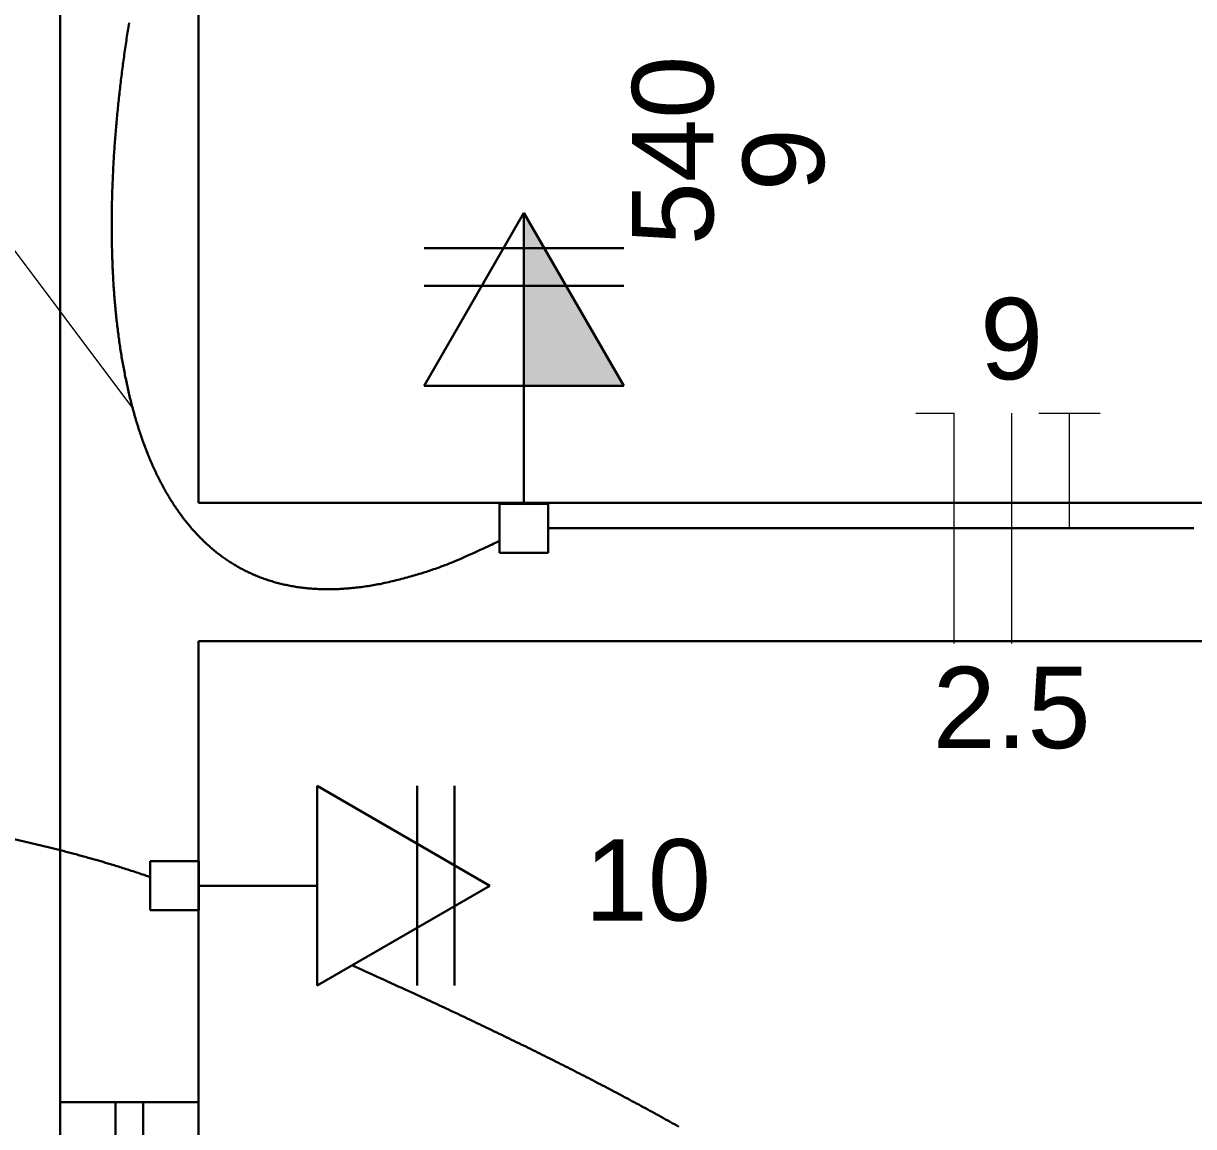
# Model space of a CAD drawing. Header units: millimetres. Extents: x 0 to 55.3, y 20.8 to 61.4.
# Drawn here: x 1.46 to 2.729, y 38.699 to 39.895 of the extents above; entities that cross this region are included whole.
import ezdxf

# ---------------------------------------------------------------- set-up
doc = ezdxf.new("R2010")
doc.units = ezdxf.units.MM
doc.linetypes.add('Dashed', pattern=[0.75, 0.5, -0.25])
for name, color, linetype, lineweight in [('$TD_AUDIT_GENERATED__5864_', 1, 'Continuous', 30), ('ARQ_-_ALV_5', 1, 'Continuous', 30), ('ARQ_-_JANELA_2', 2, 'Continuous', 30), ('EL-Condutos', 4, 'Continuous', 30), ('EL-Fios', 2, 'Continuous', 20), ('EL-Textos_fios', 2, 'Continuous', 20), ('EL-Textos_pontos', 2, 'Continuous', 30), ('P-SIMBOL', 3, 'Continuous', 30)]:
    doc.layers.add(name, color=color, linetype=linetype, lineweight=lineweight)
doc.styles.add('Arial', font='Arial')

msp = doc.modelspace()

# ---------------------------------------------------------------- hatches: boundary and pattern name
at = {"layer": 'P-SIMBOL', "linetype": 'Continuous'}
msp.add_hatch(color=256, dxfattribs=at).paths.add_polyline_path([(2.002632, 39.502349), (2.002632, 39.689849), (2.110882, 39.502349)])

# ---------------------------------------------------------------- linework, layer by layer
at = {"layer": '$TD_AUDIT_GENERATED__5864_'}
for p, q in [((1.500002, 38.725499), (1.500002, 35.725499)), ((1.650002, 38.725499), (1.650002, 35.725499))]:
    msp.add_line(p, q, dxfattribs=at)
at = {"layer": 'ARQ_-_ALV_5'}
for p, q in [((1.500002, 39.975499), (1.500002, 38.725499)), ((1.650002, 39.375499), (1.650002, 39.975499)), ((1.650002, 39.375499), (4.648502, 39.375499)), ((1.650002, 39.225499), (4.798502, 39.225499)), ((1.650002, 39.225499), (1.650002, 38.725499)), ((1.650002, 38.725499), (1.500002, 38.725499))]:
    msp.add_line(p, q, dxfattribs=at)
at = {"layer": 'ARQ_-_JANELA_2'}
for p, q in [((1.560002, 38.725499), (1.560002, 35.725499)), ((1.590002, 35.725499), (1.590002, 38.725499))]:
    msp.add_line(p, q, dxfattribs=at)
at = {"layer": 'EL-Condutos', "linetype": 'Continuous', "flags": 128}
for points in [[(1.976299, 39.334094), (1.976108, 39.334003), (1.975552, 39.333739), (1.974655, 39.333314), (1.973442, 39.332741), (1.971937, 39.332032), (1.970167, 39.3312), (1.968154, 39.330256), (1.965925, 39.329215), (1.963504, 39.328087), (1.960915, 39.326886), (1.958183, 39.325624), (1.955334, 39.324314), (1.952391, 39.322967), (1.94938, 39.321597), (1.946325, 39.320216), (1.943251, 39.318836), (1.940183, 39.31747), (1.937146, 39.316131), (1.934164, 39.31483), (1.931262, 39.313581), (1.928724, 39.312503), (1.926266, 39.311476), (1.923882, 39.310495), (1.921567, 39.309558), (1.919314, 39.308662), (1.917119, 39.307805), (1.914975, 39.306984), (1.912877, 39.306195), (1.910819, 39.305437), (1.908796, 39.304707), (1.906801, 39.304002), (1.904829, 39.303319), (1.902875, 39.302656), (1.900932, 39.30201), (1.898994, 39.301377), (1.897058, 39.300756), (1.895115, 39.300144), (1.893161, 39.299538), (1.891191, 39.298935), (1.889198, 39.298333), (1.887371, 39.297787), (1.885523, 39.297239), (1.883654, 39.296692), (1.881766, 39.296145), (1.879861, 39.2956), (1.877938, 39.295057), (1.876001, 39.294517), (1.874049, 39.29398), (1.872085, 39.293448), (1.87011, 39.292922), (1.868125, 39.292401), (1.866131, 39.291888), (1.86413, 39.291382), (1.862123, 39.290885), (1.860112, 39.290396), (1.858097, 39.289918), (1.85608, 39.289451), (1.854063, 39.288996), (1.852046, 39.288553), (1.850032, 39.288123), (1.848206, 39.287744), (1.846382, 39.287378), (1.844561, 39.287022), (1.842742, 39.286679), (1.840924, 39.286346), (1.839108, 39.286025), (1.837293, 39.285716), (1.835479, 39.285418), (1.833666, 39.285131), (1.831853, 39.284856), (1.830041, 39.284592), (1.828228, 39.284339), (1.826415, 39.284098), (1.824601, 39.283867), (1.822786, 39.283649), (1.820971, 39.283441), (1.819153, 39.283244), (1.817335, 39.283059), (1.815514, 39.282885), (1.813691, 39.282722), (1.812021, 39.282583), (1.81035, 39.282453), (1.808677, 39.282333), (1.807002, 39.282222), (1.805326, 39.282122), (1.803649, 39.282031), (1.80197, 39.281951), (1.80029, 39.281881), (1.79861, 39.281822), (1.796928, 39.281773), (1.795246, 39.281735), (1.793563, 39.281708), (1.79188, 39.281692), (1.790197, 39.281687), (1.788513, 39.281694), (1.78683, 39.281712), (1.785147, 39.281742), (1.783464, 39.281784), (1.781782, 39.281837), (1.7801, 39.281903), (1.778543, 39.281975), (1.776987, 39.282058), (1.775432, 39.282151), (1.773877, 39.282255), (1.772324, 39.28237), (1.770771, 39.282495), (1.76922, 39.282632), (1.76767, 39.28278), (1.766121, 39.282939), (1.764573, 39.283108), (1.763027, 39.28329), (1.761482, 39.283482), (1.759939, 39.283686), (1.758397, 39.283901), (1.756857, 39.284128), (1.755319, 39.284367), (1.753782, 39.284617), (1.752248, 39.284879), (1.750715, 39.285153), (1.749185, 39.285438), (1.747744, 39.285718), (1.746306, 39.286009), (1.744869, 39.28631), (1.743435, 39.286623), (1.742003, 39.286945), (1.740573, 39.287279), (1.739146, 39.287624), (1.737722, 39.287979), (1.7363, 39.288345), (1.734881, 39.288722), (1.733465, 39.28911), (1.732053, 39.289509), (1.730643, 39.289919), (1.729236, 39.29034), (1.727833, 39.290772), (1.726434, 39.291215), (1.725038, 39.291669), (1.723645, 39.292135), (1.722257, 39.292611), (1.720872, 39.293099), (1.719542, 39.293579), (1.718216, 39.29407), (1.716893, 39.294572), (1.715574, 39.295083), (1.71426, 39.295605), (1.71295, 39.296138), (1.711643, 39.29668), (1.710342, 39.297233), (1.709044, 39.297796), (1.707751, 39.298369), (1.706463, 39.298953), (1.705179, 39.299546), (1.7039, 39.30015), (1.702626, 39.300764), (1.701357, 39.301388), (1.700092, 39.302022), (1.698833, 39.302666), (1.697579, 39.30332), (1.696331, 39.303984), (1.695087, 39.304658), (1.693867, 39.305332), (1.692651, 39.306016), (1.691442, 39.306709), (1.690237, 39.307412), (1.689038, 39.308124), (1.687845, 39.308846), (1.686657, 39.309576), (1.685475, 39.310316), (1.684299, 39.311065), (1.683129, 39.311823), (1.681964, 39.31259), (1.680805, 39.313366), (1.679653, 39.314151), (1.678506, 39.314945), (1.677365, 39.315747), (1.676231, 39.316558), (1.675103, 39.317377), (1.673981, 39.318205), (1.672865, 39.319042), (1.671756, 39.319887), (1.670645, 39.320746), (1.669541, 39.321614), (1.668443, 39.32249), (1.667352, 39.323374), (1.666267, 39.324266), (1.66519, 39.325167), (1.664118, 39.326075), (1.663054, 39.326991), (1.661996, 39.327914), (1.660944, 39.328845), (1.6599, 39.329784), (1.658862, 39.330731), (1.657831, 39.331684), (1.656807, 39.332645), (1.655789, 39.333613), (1.654779, 39.334588), (1.653775, 39.33557), (1.652778, 39.336559), (1.651787, 39.337555), (1.650804, 39.338558), (1.649804, 39.339592), (1.648811, 39.340633), (1.647825, 39.341681), (1.646847, 39.342735), (1.645875, 39.343796), (1.644911, 39.344864), (1.643954, 39.345938), (1.643004, 39.347018), (1.642061, 39.348105), (1.641126, 39.349198), (1.640197, 39.350297), (1.639276, 39.351401), (1.638361, 39.352512), (1.637454, 39.353629), (1.636554, 39.354751), (1.635661, 39.355878), (1.634774, 39.357012), (1.633895, 39.35815), (1.633023, 39.359294), (1.632158, 39.360444), (1.631268, 39.36164), (1.630386, 39.362842), (1.629512, 39.36405), (1.628645, 39.365262), (1.627785, 39.36648), (1.626932, 39.367703), (1.626087, 39.368931), (1.625249, 39.370164), (1.624418, 39.371402), (1.623594, 39.372644), (1.622778, 39.373892), (1.621968, 39.375144), (1.621166, 39.3764), (1.62037, 39.377661), (1.619582, 39.378926), (1.6188, 39.380196), (1.618025, 39.38147), (1.617258, 39.382748), (1.616497, 39.38403), (1.615743, 39.385316), (1.614963, 39.386661), (1.614191, 39.388011), (1.613426, 39.389365), (1.612668, 39.390724), (1.611917, 39.392086), (1.611173, 39.393452), (1.610437, 39.394821), (1.609708, 39.396195), (1.608985, 39.397572), (1.608269, 39.398953), (1.607561, 39.400337), (1.606859, 39.401725), (1.606164, 39.403117), (1.605476, 39.404511), (1.604794, 39.405909), (1.604119, 39.407311), (1.603451, 39.408715), (1.602789, 39.410122), (1.602133, 39.411533), (1.601484, 39.412946), (1.600812, 39.414428), (1.600147, 39.415912), (1.599489, 39.4174), (1.598838, 39.418891), (1.598194, 39.420385), (1.597556, 39.421881), (1.596925, 39.423381), (1.596301, 39.424883), (1.595683, 39.426388), (1.595072, 39.427895), (1.594467, 39.429406), (1.593869, 39.430918), (1.593277, 39.432434), (1.592692, 39.433951), (1.592112, 39.435472), (1.591539, 39.436994), (1.590973, 39.438519), (1.590412, 39.440046), (1.589858, 39.441576), (1.589309, 39.443107), (1.588742, 39.444711), (1.588181, 39.446317), (1.587627, 39.447926), (1.587079, 39.449537), (1.586537, 39.451149), (1.586002, 39.452764), (1.585473, 39.454381), (1.58495, 39.456), (1.584434, 39.457621), (1.583923, 39.459244), (1.583419, 39.460869), (1.58292, 39.462496), (1.582428, 39.464124), (1.581941, 39.465754), (1.58146, 39.467386), (1.580985, 39.46902), (1.580516, 39.470655), (1.580053, 39.472292), (1.579595, 39.473931), (1.579143, 39.475571), (1.578676, 39.477284), (1.578216, 39.478999), (1.577762, 39.480716), (1.577314, 39.482434), (1.576872, 39.484154), (1.576435, 39.485875), (1.576004, 39.487597), (1.57558, 39.489321), (1.57516, 39.491047), (1.574747, 39.492774), (1.574339, 39.494502), (1.573936, 39.496231), (1.573539, 39.497962), (1.573147, 39.499694), (1.572761, 39.501427), (1.572381, 39.503161), (1.572005, 39.504897), (1.571635, 39.506633), (1.57127, 39.508371), (1.57091, 39.51011), (1.570542, 39.51192), (1.570178, 39.513731), (1.569821, 39.515543), (1.569468, 39.517356), (1.569121, 39.519171), (1.56878, 39.520986), (1.568444, 39.522803), (1.568113, 39.52462), (1.567787, 39.526438), (1.567467, 39.528257), (1.567151, 39.530077), (1.566841, 39.531898), (1.566536, 39.53372), (1.566236, 39.535543), (1.565941, 39.537366), (1.565651, 39.539191), (1.565365, 39.541016), (1.565085, 39.542842), (1.564809, 39.544668), (1.564539, 39.546495), (1.564263, 39.54839), (1.563993, 39.550285), (1.563728, 39.55218), (1.563467, 39.554077), (1.563212, 39.555974), (1.562961, 39.557872), (1.562716, 39.55977), (1.562475, 39.561669), (1.562239, 39.563569), (1.562008, 39.565469), (1.561782, 39.56737), (1.56156, 39.569271), (1.561343, 39.571173), (1.561131, 39.573075), (1.560923, 39.574978), (1.56072, 39.576882), (1.560522, 39.578786), (1.560328, 39.58069), (1.560138, 39.582595), (1.559953, 39.5845), (1.559767, 39.586466), (1.559585, 39.588433), (1.559408, 39.5904), (1.559236, 39.592368), (1.559068, 39.594336), (1.558905, 39.596305), (1.558746, 39.598273), (1.558592, 39.600243), (1.558442, 39.602212), (1.558297, 39.604182), (1.558156, 39.606152), (1.558019, 39.608122), (1.557887, 39.610093), (1.557759, 39.612064), (1.557635, 39.614036), (1.557516, 39.616007), (1.557401, 39.617979), (1.55729, 39.619951), (1.557183, 39.621923), (1.55708, 39.623896), (1.556979, 39.625922), (1.556882, 39.627949), (1.556789, 39.629976), (1.556701, 39.632003), (1.556617, 39.63403), (1.556537, 39.636058), (1.556461, 39.638085), (1.556389, 39.640113), (1.556322, 39.642141), (1.556258, 39.644169), (1.556199, 39.646197), (1.556144, 39.648226), (1.556092, 39.650254), (1.556045, 39.652282), (1.556002, 39.654311), (1.555963, 39.65634), (1.555927, 39.658368), (1.555896, 39.660397), (1.555868, 39.662426), (1.555845, 39.664455), (1.555824, 39.66653), (1.555808, 39.668605), (1.555796, 39.670679), (1.555787, 39.672754), (1.555783, 39.674829), (1.555782, 39.676904), (1.555786, 39.678979), (1.555793, 39.681054), (1.555804, 39.683129), (1.555819, 39.685204), (1.555837, 39.687278), (1.55586, 39.689353), (1.555886, 39.691428), (1.555916, 39.693503), (1.555949, 39.695577), (1.555987, 39.697652), (1.556028, 39.699726), (1.556073, 39.701801), (1.556121, 39.703875), (1.556173, 39.705949), (1.556229, 39.708061), (1.55629, 39.710172), (1.556354, 39.712283), (1.556421, 39.714394), (1.556493, 39.716505), (1.556568, 39.718616), (1.556646, 39.720727), (1.556729, 39.722837), (1.556814, 39.724948), (1.556904, 39.727058), (1.556997, 39.729168), (1.557093, 39.731278), (1.557193, 39.733388), (1.557297, 39.735497), (1.557404, 39.737607), (1.557514, 39.739716), (1.557628, 39.741825), (1.557746, 39.743934), (1.557866, 39.746043), (1.557991, 39.748151), (1.55812, 39.750287), (1.558253, 39.752423), (1.558389, 39.754559), (1.558529, 39.756695), (1.558672, 39.75883), (1.558819, 39.760966), (1.558969, 39.7631), (1.559122, 39.765235), (1.559279, 39.76737), (1.559439, 39.769504), (1.559603, 39.771638), (1.55977, 39.773772), (1.55994, 39.775905), (1.560113, 39.778038), (1.56029, 39.780171), (1.560471, 39.782304), (1.560654, 39.784437), (1.560841, 39.786569), (1.561031, 39.788701), (1.561224, 39.790832), (1.561422, 39.792982), (1.561624, 39.795132), (1.561829, 39.797282), (1.562037, 39.799431), (1.562248, 39.80158), (1.562462, 39.803728), (1.56268, 39.805876), (1.562901, 39.808024), (1.563125, 39.810171), (1.563353, 39.812318), (1.563583, 39.814465), (1.563817, 39.816611), (1.564054, 39.818757), (1.564294, 39.820903), (1.564537, 39.823048), (1.564783, 39.825192), (1.565032, 39.827336), (1.565285, 39.82948), (1.56554, 39.831623), (1.565799, 39.833766), (1.566061, 39.835916), (1.566327, 39.838067), (1.566596, 39.840217), (1.566868, 39.842366), (1.567143, 39.844515), (1.567421, 39.846664), (1.567702, 39.848812), (1.567986, 39.85096), (1.568274, 39.853108), (1.568564, 39.855255), (1.568858, 39.857403), (1.569154, 39.85955), (1.569454, 39.861696), (1.569757, 39.863843), (1.570063, 39.86599), (1.570372, 39.868136), (1.570685, 39.870283), (1.571, 39.872429), (1.571319, 39.874576), (1.57164, 39.876722), (1.571965, 39.878868), (1.572293, 39.881013), (1.572623, 39.883158), (1.572957, 39.885303), (1.573294, 39.887447), (1.573633, 39.889591), (1.573976, 39.891734), (1.574321, 39.893876), (1.57467, 39.896017)], [(2.728988, 39.347799), (2.727377, 39.347799), (2.72577, 39.347799), (2.724165, 39.347799), (2.722562, 39.347799), (2.720961, 39.347799), (2.719363, 39.347799), (2.717765, 39.347799), (2.716169, 39.347799), (2.714574, 39.347799), (2.712979, 39.347799), (2.711384, 39.347799), (2.70979, 39.347799), (2.708195, 39.347799), (2.706599, 39.347799), (2.705002, 39.347799), (2.703497, 39.347799), (2.701991, 39.347799), (2.700484, 39.347799), (2.698976, 39.347799), (2.697467, 39.347799), (2.695957, 39.347799), (2.694446, 39.347799), (2.692935, 39.347799), (2.691423, 39.347799), (2.689911, 39.347799), (2.688398, 39.347799), (2.686885, 39.347799), (2.685371, 39.347799), (2.683858, 39.347799), (2.682344, 39.347799), (2.68083, 39.347799), (2.679317, 39.347799), (2.677803, 39.347799), (2.676289, 39.347799), (2.674776, 39.347799), (2.673348, 39.347799), (2.671921, 39.347799), (2.670494, 39.347799), (2.669066, 39.347799), (2.66764, 39.347799), (2.666213, 39.347799), (2.664787, 39.347799), (2.66336, 39.347799), (2.661934, 39.347799), (2.660508, 39.347799), (2.659082, 39.347799), (2.657656, 39.347799), (2.65623, 39.347799), (2.654805, 39.347799), (2.653379, 39.347799), (2.651953, 39.347799), (2.650528, 39.347799), (2.649102, 39.347799), (2.647676, 39.347799), (2.64625, 39.347799), (2.644901, 39.347799), (2.643552, 39.347799), (2.642202, 39.347799), (2.640852, 39.347799), (2.639503, 39.347799), (2.638153, 39.347799), (2.636803, 39.347799), (2.635453, 39.347799), (2.634104, 39.347799), (2.632754, 39.347799), (2.631404, 39.3478), (2.630054, 39.3478), (2.628704, 39.3478), (2.627354, 39.3478), (2.626004, 39.3478), (2.624654, 39.3478), (2.623304, 39.3478), (2.621954, 39.3478), (2.620604, 39.3478), (2.619255, 39.3478), (2.617973, 39.3478), (2.616691, 39.3478), (2.615409, 39.3478), (2.614127, 39.3478), (2.612845, 39.3478), (2.611563, 39.3478), (2.610282, 39.3478), (2.609, 39.3478), (2.607718, 39.3478), (2.606436, 39.3478), (2.605155, 39.3478), (2.603873, 39.3478), (2.602591, 39.3478), (2.601309, 39.3478), (2.600027, 39.3478), (2.598746, 39.3478), (2.597464, 39.3478), (2.596182, 39.3478), (2.5949, 39.3478), (2.593619, 39.3478), (2.592396, 39.3478), (2.591174, 39.3478), (2.589952, 39.3478), (2.58873, 39.3478), (2.587507, 39.3478), (2.586285, 39.3478), (2.585063, 39.3478), (2.58384, 39.3478), (2.582618, 39.3478), (2.581396, 39.3478), (2.580173, 39.3478), (2.578951, 39.3478), (2.577729, 39.3478), (2.576507, 39.3478), (2.575284, 39.3478), (2.574062, 39.3478), (2.57284, 39.3478), (2.571617, 39.3478), (2.570395, 39.3478), (2.569173, 39.3478), (2.568001, 39.3478), (2.56683, 39.3478), (2.565659, 39.3478), (2.564488, 39.3478), (2.563316, 39.3478), (2.562145, 39.347801), (2.560974, 39.347801), (2.559802, 39.347801), (2.558631, 39.347801), (2.55746, 39.347801), (2.556288, 39.347801), (2.555117, 39.347801), (2.553946, 39.347801), (2.552775, 39.347801), (2.551603, 39.347801), (2.550432, 39.347801), (2.549261, 39.347801), (2.548089, 39.347801), (2.546918, 39.347801), (2.545747, 39.347801), (2.544618, 39.347801), (2.543489, 39.347801), (2.54236, 39.347801), (2.541232, 39.347801), (2.540103, 39.347801), (2.538974, 39.347801), (2.537845, 39.347801), (2.536716, 39.347801), (2.535588, 39.347801), (2.534459, 39.347801), (2.53333, 39.347801), (2.532201, 39.347801), (2.531072, 39.347801), (2.529944, 39.347801), (2.528815, 39.347801), (2.527686, 39.347801), (2.526557, 39.347801), (2.525428, 39.347801), (2.5243, 39.347801), (2.523171, 39.347801), (2.522076, 39.347802), (2.520981, 39.347802), (2.519886, 39.347802), (2.518792, 39.347802), (2.517697, 39.347802), (2.516602, 39.347802), (2.515507, 39.347802), (2.514412, 39.347802), (2.513318, 39.347802), (2.512223, 39.347802), (2.511128, 39.347802), (2.510033, 39.347802), (2.508938, 39.347802), (2.507844, 39.347802), (2.506749, 39.347802), (2.505654, 39.347802), (2.504559, 39.347802), (2.503464, 39.347802), (2.50237, 39.347802), (2.501275, 39.347802), (2.500205, 39.347802), (2.499136, 39.347802), (2.498067, 39.347802), (2.496998, 39.347802), (2.495928, 39.347802), (2.494859, 39.347802), (2.49379, 39.347802), (2.49272, 39.347803), (2.491651, 39.347803), (2.490582, 39.347803), (2.489512, 39.347803), (2.488443, 39.347803), (2.487374, 39.347803), (2.486305, 39.347803), (2.485235, 39.347803), (2.484166, 39.347803), (2.483097, 39.347803), (2.482027, 39.347803), (2.480958, 39.347803), (2.479889, 39.347803), (2.478836, 39.347803), (2.477784, 39.347803), (2.476732, 39.347803), (2.47568, 39.347803), (2.474627, 39.347803), (2.473575, 39.347803), (2.472523, 39.347803), (2.47147, 39.347803), (2.470418, 39.347803), (2.469366, 39.347804), (2.468313, 39.347804), (2.467261, 39.347804), (2.466209, 39.347804), (2.465157, 39.347804), (2.464104, 39.347804), (2.463052, 39.347804), (2.462, 39.347804), (2.460947, 39.347804), (2.459895, 39.347804), (2.458843, 39.347804), (2.457799, 39.347804), (2.456755, 39.347804), (2.455711, 39.347804), (2.454668, 39.347804), (2.453624, 39.347804), (2.45258, 39.347804), (2.451536, 39.347804), (2.450492, 39.347804), (2.449449, 39.347805), (2.448405, 39.347805), (2.447361, 39.347805), (2.446317, 39.347805), (2.445273, 39.347805), (2.444229, 39.347805), (2.443186, 39.347805), (2.442142, 39.347805), (2.441098, 39.347805), (2.440054, 39.347805), (2.43901, 39.347805), (2.437967, 39.347805), (2.436923, 39.347805), (2.435879, 39.347805), (2.434835, 39.347805), (2.433791, 39.347805), (2.432748, 39.347805), (2.431704, 39.347806), (2.43066, 39.347806), (2.429616, 39.347806), (2.428572, 39.347806), (2.427529, 39.347806), (2.426485, 39.347806), (2.425441, 39.347806), (2.424397, 39.347806), (2.423353, 39.347806), (2.42231, 39.347806), (2.421266, 39.347806), (2.420222, 39.347806), (2.419178, 39.347806), (2.418134, 39.347806), (2.417091, 39.347806), (2.416038, 39.347806), (2.414986, 39.347807), (2.413934, 39.347807), (2.412881, 39.347807), (2.411829, 39.347807), (2.410777, 39.347807), (2.409725, 39.347807), (2.408672, 39.347807), (2.40762, 39.347807), (2.406568, 39.347807), (2.405515, 39.347807), (2.404463, 39.347807), (2.403411, 39.347807), (2.402358, 39.347807), (2.401306, 39.347807), (2.400254, 39.347808), (2.399202, 39.347808), (2.398149, 39.347808), (2.397097, 39.347808), (2.396045, 39.347808), (2.394975, 39.347808), (2.393906, 39.347808), (2.392837, 39.347808), (2.391767, 39.347808), (2.390698, 39.347808), (2.389629, 39.347808), (2.388559, 39.347808), (2.38749, 39.347808), (2.386421, 39.347809), (2.385352, 39.347809), (2.384282, 39.347809), (2.383213, 39.347809), (2.382144, 39.347809), (2.381074, 39.347809), (2.380005, 39.347809), (2.378936, 39.347809), (2.377866, 39.347809), (2.376797, 39.347809), (2.375728, 39.347809), (2.374659, 39.347809), (2.373564, 39.34781), (2.372469, 39.34781), (2.371374, 39.34781), (2.370279, 39.34781), (2.369185, 39.34781), (2.36809, 39.34781), (2.366995, 39.34781), (2.3659, 39.34781), (2.364805, 39.34781), (2.363711, 39.34781), (2.362616, 39.34781), (2.361521, 39.347811), (2.360426, 39.347811), (2.359331, 39.347811), (2.358237, 39.347811), (2.357142, 39.347811), (2.356047, 39.347811), (2.354952, 39.347811), (2.353857, 39.347811), (2.352763, 39.347811), (2.351634, 39.347811), (2.350505, 39.347811), (2.349376, 39.347812), (2.348247, 39.347812), (2.347119, 39.347812), (2.34599, 39.347812), (2.344861, 39.347812), (2.343732, 39.347812), (2.342603, 39.347812), (2.341475, 39.347812), (2.340346, 39.347812), (2.339217, 39.347812), (2.338088, 39.347813), (2.336959, 39.347813), (2.335831, 39.347813), (2.334702, 39.347813), (2.333573, 39.347813), (2.332444, 39.347813), (2.331315, 39.347813), (2.330187, 39.347813), (2.329015, 39.347813), (2.327844, 39.347813), (2.326673, 39.347814), (2.325501, 39.347814), (2.32433, 39.347814), (2.323159, 39.347814), (2.321988, 39.347814), (2.320816, 39.347814), (2.319645, 39.347814), (2.318474, 39.347814), (2.317302, 39.347814), (2.316131, 39.347815), (2.31496, 39.347815), (2.313788, 39.347815), (2.312617, 39.347815), (2.311446, 39.347815), (2.310275, 39.347815), (2.309103, 39.347815), (2.307932, 39.347815), (2.306761, 39.347815), (2.305538, 39.347816), (2.304316, 39.347816), (2.303094, 39.347816), (2.301871, 39.347816), (2.300649, 39.347816), (2.299427, 39.347816), (2.298204, 39.347816), (2.296982, 39.347816), (2.29576, 39.347817), (2.294538, 39.347817), (2.293315, 39.347817), (2.292093, 39.347817), (2.290871, 39.347817), (2.289648, 39.347817), (2.288426, 39.347817), (2.287204, 39.347817), (2.285982, 39.347817), (2.284759, 39.347818), (2.283537, 39.347818), (2.282315, 39.347818), (2.281033, 39.347818), (2.279751, 39.347818), (2.278469, 39.347818), (2.277188, 39.347818), (2.275906, 39.347818), (2.274624, 39.347819), (2.273342, 39.347819), (2.272061, 39.347819), (2.270779, 39.347819), (2.269497, 39.347819), (2.268215, 39.347819), (2.266933, 39.347819), (2.265652, 39.34782), (2.26437, 39.34782), (2.263088, 39.34782), (2.261806, 39.34782), (2.260524, 39.34782), (2.259243, 39.34782), (2.257961, 39.34782), (2.256679, 39.34782), (2.255329, 39.347821), (2.253979, 39.347821), (2.252629, 39.347821), (2.251279, 39.347821), (2.249929, 39.347821), (2.248579, 39.347821), (2.247229, 39.347821), (2.245879, 39.347822), (2.244529, 39.347822), (2.24318, 39.347822), (2.24183, 39.347822), (2.24048, 39.347822), (2.23913, 39.347822), (2.23778, 39.347822), (2.236431, 39.347823), (2.235081, 39.347823), (2.233731, 39.347823), (2.232382, 39.347823), (2.231032, 39.347823), (2.229683, 39.347823), (2.228257, 39.347823), (2.226831, 39.347824), (2.225406, 39.347824), (2.22398, 39.347824), (2.222554, 39.347824), (2.221129, 39.347824), (2.219703, 39.347824), (2.218277, 39.347825), (2.216851, 39.347825), (2.215425, 39.347825), (2.213999, 39.347825), (2.212573, 39.347825), (2.211147, 39.347825), (2.20972, 39.347825), (2.208294, 39.347826), (2.206867, 39.347826), (2.20544, 39.347826), (2.204013, 39.347826), (2.202585, 39.347826), (2.201157, 39.347826), (2.199644, 39.347827), (2.19813, 39.347827), (2.196617, 39.347827), (2.195103, 39.347827), (2.193589, 39.347827), (2.192075, 39.347827), (2.190562, 39.347828), (2.189048, 39.347828), (2.187535, 39.347828), (2.186023, 39.347828), (2.18451, 39.347828), (2.182998, 39.347828), (2.181487, 39.347829), (2.179977, 39.347829), (2.178467, 39.347829), (2.176958, 39.347829), (2.17545, 39.347829), (2.173943, 39.347829), (2.172436, 39.34783), (2.170931, 39.34783), (2.169335, 39.34783), (2.167739, 39.34783), (2.166144, 39.34783), (2.164549, 39.34783), (2.162954, 39.347831), (2.161359, 39.347831), (2.159764, 39.347831), (2.158168, 39.347831), (2.156571, 39.347831), (2.154972, 39.347832), (2.153371, 39.347832), (2.151769, 39.347832), (2.150164, 39.347832), (2.148556, 39.347832), (2.146945, 39.347832), (2.145331, 39.347833), (2.143714, 39.347833), (2.142092, 39.347833), (2.140466, 39.347833), (2.138836, 39.347833), (2.137097, 39.347834), (2.135353, 39.347834), (2.133607, 39.347834), (2.131859, 39.347834), (2.13011, 39.347834), (2.128362, 39.347835), (2.126617, 39.347835), (2.124875, 39.347835), (2.123137, 39.347835), (2.121406, 39.347835), (2.119682, 39.347836), (2.117966, 39.347836), (2.11626, 39.347836), (2.114565, 39.347836), (2.112883, 39.347836), (2.111214, 39.347836), (2.10956, 39.347837), (2.107922, 39.347837), (2.106302, 39.347837), (2.1047, 39.347837), (2.103016, 39.347837), (2.101349, 39.347838), (2.099694, 39.347838), (2.098046, 39.347838), (2.0964, 39.347838), (2.09475, 39.347838), (2.093092, 39.347839), (2.091419, 39.347839), (2.089728, 39.347839), (2.088012, 39.347839), (2.086266, 39.347839), (2.084485, 39.34784), (2.082665, 39.34784), (2.080798, 39.34784), (2.078882, 39.34784), (2.076909, 39.34784), (2.074875, 39.347841), (2.072775, 39.347841), (2.070603, 39.347841), (2.068354, 39.347841), (2.065873, 39.347842), (2.06332, 39.347842), (2.060716, 39.347842), (2.058084, 39.347843), (2.055445, 39.347843), (2.05282, 39.347843), (2.050231, 39.347843), (2.0477, 39.347844), (2.045248, 39.347844), (2.042895, 39.347844), (2.040665, 39.347845), (2.038578, 39.347845), (2.036657, 39.347845), (2.034921, 39.347845), (2.033394, 39.347845), (2.032096, 39.347846), (2.031049, 39.347846), (2.030274, 39.347846), (2.029794, 39.347846), (2.029629, 39.347846)], [(2.170804, 38.69873), (2.168393, 38.700083), (2.165981, 38.701434), (2.163568, 38.702783), (2.161153, 38.70413), (2.158737, 38.705474), (2.15632, 38.706815), (2.153901, 38.708154), (2.151481, 38.709491), (2.14906, 38.710826), (2.146638, 38.712158), (2.144215, 38.713488), (2.14179, 38.714815), (2.139365, 38.716141), (2.136938, 38.717463), (2.13451, 38.718784), (2.132081, 38.720102), (2.129637, 38.721426), (2.127191, 38.722747), (2.124745, 38.724066), (2.122297, 38.725383), (2.119848, 38.726697), (2.117398, 38.728009), (2.114947, 38.72932), (2.112494, 38.730628), (2.11004, 38.731933), (2.107585, 38.733237), (2.105128, 38.734539), (2.10267, 38.735839), (2.10021, 38.737136), (2.09775, 38.738432), (2.095287, 38.739726), (2.092823, 38.741018), (2.090358, 38.742308), (2.087891, 38.743596), (2.085423, 38.744882), (2.082953, 38.746167), (2.080451, 38.747465), (2.077949, 38.748761), (2.075444, 38.750055), (2.072939, 38.751348), (2.070432, 38.752638), (2.067925, 38.753926), (2.065417, 38.755212), (2.062908, 38.756496), (2.060399, 38.757778), (2.057889, 38.759058), (2.055379, 38.760335), (2.052869, 38.76161), (2.05036, 38.762883), (2.04785, 38.764153), (2.045341, 38.765421), (2.042832, 38.766686), (2.040324, 38.767948), (2.037817, 38.769208), (2.035311, 38.770466), (2.032807, 38.77172), (2.030258, 38.772994), (2.027711, 38.774266), (2.025164, 38.775535), (2.022616, 38.776802), (2.020068, 38.778067), (2.017519, 38.779331), (2.014968, 38.780593), (2.012414, 38.781854), (2.009858, 38.783115), (2.007298, 38.784374), (2.004735, 38.785634), (2.002167, 38.786893), (1.999594, 38.788153), (1.997015, 38.789413), (1.994431, 38.790674), (1.99184, 38.791936), (1.989243, 38.793199), (1.986637, 38.794464), (1.984024, 38.79573), (1.981402, 38.796998), (1.97871, 38.798298), (1.976011, 38.7996), (1.973306, 38.800902), (1.970598, 38.802203), (1.967889, 38.803504), (1.965181, 38.804802), (1.962475, 38.806097), (1.959774, 38.807388), (1.957081, 38.808674), (1.954396, 38.809955), (1.951722, 38.811228), (1.949062, 38.812494), (1.946417, 38.813751), (1.943789, 38.814999), (1.94118, 38.816237), (1.938593, 38.817463), (1.936029, 38.818677), (1.93349, 38.819877), (1.93098, 38.821064), (1.928499, 38.822236), (1.925979, 38.823425), (1.923484, 38.824601), (1.921007, 38.825767), (1.91854, 38.826928), (1.916074, 38.828086), (1.913602, 38.829246), (1.911116, 38.830411), (1.908607, 38.831584), (1.906068, 38.83277), (1.90349, 38.833972), (1.900867, 38.835193), (1.898189, 38.836438), (1.895449, 38.837709), (1.892638, 38.839011), (1.88975, 38.840348), (1.886775, 38.841722), (1.883706, 38.843137), (1.880535, 38.844597), (1.877254, 38.846107), (1.873855, 38.847668), (1.870218, 38.849337), (1.866479, 38.851051), (1.862667, 38.852796), (1.858815, 38.854559), (1.854954, 38.856324), (1.851115, 38.858079), (1.847329, 38.859808), (1.843628, 38.861498), (1.840044, 38.863134), (1.836606, 38.864702), (1.833348, 38.866188), (1.830299, 38.867577), (1.827492, 38.868857), (1.824957, 38.870012), (1.822727, 38.871028), (1.820832, 38.871891), (1.819303, 38.872587), (1.818172, 38.873101), (1.817471, 38.873421), (1.81723, 38.87353)]]:
    msp.add_lwpolyline(points, dxfattribs=at)
at = {"layer": 'EL-Condutos', "linetype": 'Dashed', "ltscale": 7, "flags": 128}
msp.add_lwpolyline([(1.597235, 38.969704), (1.597119, 38.969743), (1.596779, 38.969856), (1.596232, 38.97004), (1.595493, 38.970288), (1.594575, 38.970595), (1.593495, 38.970956), (1.592267, 38.971366), (1.590906, 38.97182), (1.589428, 38.972313), (1.587847, 38.972838), (1.586178, 38.973393), (1.584437, 38.97397), (1.582638, 38.974565), (1.580796, 38.975173), (1.578926, 38.975789), (1.577044, 38.976408), (1.575164, 38.977023), (1.573302, 38.977631), (1.571471, 38.978226), (1.569689, 38.978802), (1.567929, 38.979368), (1.566231, 38.979911), (1.56459, 38.980432), (1.563001, 38.980933), (1.56146, 38.981416), (1.559964, 38.981881), (1.558508, 38.982331), (1.557088, 38.982767), (1.5557, 38.98319), (1.554339, 38.983601), (1.553002, 38.984002), (1.551685, 38.984395), (1.550383, 38.984781), (1.549091, 38.985161), (1.547807, 38.985536), (1.546526, 38.985909), (1.545244, 38.98628), (1.543956, 38.986652), (1.542658, 38.987025), (1.541347, 38.987401), (1.539991, 38.987789), (1.538617, 38.98818), (1.537227, 38.988576), (1.535822, 38.988975), (1.534403, 38.989377), (1.532971, 38.989782), (1.531527, 38.990189), (1.530073, 38.990597), (1.528609, 38.991007), (1.527137, 38.991418), (1.525658, 38.991829), (1.524173, 38.992241), (1.522683, 38.992653), (1.521189, 38.993064), (1.519693, 38.993474), (1.518196, 38.993883), (1.516698, 38.99429), (1.515201, 38.994695), (1.513707, 38.995097), (1.512215, 38.995496), (1.510697, 38.995901), (1.509183, 38.996302), (1.507673, 38.9967), (1.506166, 38.997095), (1.504663, 38.997487), (1.503163, 38.997876), (1.501665, 38.998262), (1.50017, 38.998646), (1.498677, 38.999027), (1.497186, 38.999406), (1.495696, 38.999782), (1.494207, 39.000157), (1.492719, 39.000529), (1.491231, 39.000899), (1.489744, 39.001268), (1.488256, 39.001634), (1.486768, 39.001999), (1.48528, 39.002363), (1.48379, 39.002725), (1.482299, 39.003086), (1.480775, 39.003453), (1.479249, 39.003819), (1.477722, 39.004184), (1.476193, 39.004548), (1.474663, 39.00491), (1.473132, 39.00527), (1.471599, 39.00563), (1.470065, 39.005988), (1.468531, 39.006345), (1.466995, 39.0067), (1.465458, 39.007053), (1.46392, 39.007406), (1.462382, 39.007756), (1.460843, 39.008106), (1.459304, 39.008453), (1.457764, 39.008799), (1.456224, 39.009144), (1.454684, 39.009487), (1.453143, 39.009828), (1.451602, 39.010167), (1.45003, 39.010512), (1.448458, 39.010855), (1.446886, 39.011196), (1.445313, 39.011535), (1.443741, 39.011873), (1.442168, 39.012208), (1.440596, 39.012543), (1.439023, 39.012875), (1.43745, 39.013206), (1.435877, 39.013535), (1.434304, 39.013862), (1.43273, 39.014188), (1.431157, 39.014512), (1.429583, 39.014835), (1.428008, 39.015155), (1.426434, 39.015475), (1.424859, 39.015792), (1.423284, 39.016108), (1.421708, 39.016423), (1.420132, 39.016736), (1.418524, 39.017054), (1.416915, 39.01737), (1.415305, 39.017685), (1.413696, 39.017998), (1.412085, 39.018309), (1.410475, 39.018619), (1.408864, 39.018927), (1.407253, 39.019234), (1.405641, 39.019539), (1.404029, 39.019842), (1.402417, 39.020144), (1.400804, 39.020444), (1.399191, 39.020743), (1.397578, 39.02104), (1.395965, 39.021336), (1.394351, 39.02163), (1.392737, 39.021922), (1.391122, 39.022213), (1.389508, 39.022502), (1.387893, 39.02279), (1.386245, 39.023082), (1.384597, 39.023372), (1.382949, 39.023661), (1.3813, 39.023948), (1.379651, 39.024233), (1.378002, 39.024517), (1.376353, 39.0248), (1.374703, 39.02508), (1.373054, 39.025359), (1.371404, 39.025637), (1.369753, 39.025913), (1.368103, 39.026187), (1.366452, 39.02646), (1.364801, 39.026731), (1.36315, 39.027001), (1.361498, 39.027269), (1.359846, 39.027536), (1.358194, 39.027801), (1.356542, 39.028064), (1.354889, 39.028326), (1.353204, 39.028592), (1.351518, 39.028856), (1.349831, 39.029118), (1.348145, 39.029379), (1.346458, 39.029638), (1.344771, 39.029896), (1.343083, 39.030152), (1.341396, 39.030407), (1.339708, 39.03066), (1.33802, 39.030911), (1.336332, 39.031161), (1.334643, 39.03141), (1.332955, 39.031656), (1.331266, 39.031902), (1.329577, 39.032145), (1.327887, 39.032388), (1.326198, 39.032628), (1.324508, 39.032867), (1.322818, 39.033105), (1.321128, 39.033341), (1.319404, 39.03358), (1.31768, 39.033818), (1.315955, 39.034054), (1.314231, 39.034289), (1.312506, 39.034522), (1.310781, 39.034753), (1.309056, 39.034983), (1.307331, 39.035211), (1.305606, 39.035438), (1.30388, 39.035663), (1.302154, 39.035887), (1.300428, 39.036109), (1.298702, 39.03633), (1.296975, 39.036549), (1.295248, 39.036767), (1.293522, 39.036983), (1.291795, 39.037197), (1.290067, 39.037411), (1.28834, 39.037622), (1.286612, 39.037832), (1.284851, 39.038045), (1.283089, 39.038256), (1.281327, 39.038466), (1.279565, 39.038674), (1.277803, 39.03888), (1.276041, 39.039085), (1.274278, 39.039289), (1.272515, 39.039491), (1.270752, 39.039691), (1.268989, 39.03989), (1.267226, 39.040087), (1.265462, 39.040283), (1.263699, 39.040478), (1.261935, 39.040671), (1.260171, 39.040862), (1.258407, 39.041052), (1.256643, 39.04124), (1.254878, 39.041427), (1.253114, 39.041613), (1.251349, 39.041797), (1.24955, 39.041983), (1.247751, 39.042167), (1.245952, 39.04235), (1.244152, 39.042531), (1.242353, 39.042711), (1.240553, 39.04289), (1.238753, 39.043067), (1.236953, 39.043242), (1.235153, 39.043416), (1.233353, 39.043588), (1.231553, 39.043759), (1.229752, 39.043929), (1.227951, 39.044096), (1.226151, 39.044263), (1.22435, 39.044428), (1.222548, 39.044591), (1.220747, 39.044753), (1.218946, 39.044914), (1.217144, 39.045073), (1.215343, 39.045231), (1.213507, 39.04539), (1.211671, 39.045548), (1.209834, 39.045704), (1.207998, 39.045858), (1.206161, 39.046011), (1.204325, 39.046163), (1.202488, 39.046313), (1.200651, 39.046462), (1.198814, 39.046609), (1.196977, 39.046755), (1.195139, 39.046899), (1.193302, 39.047042), (1.191465, 39.047183), (1.189627, 39.047323), (1.187789, 39.047462), (1.185951, 39.047599), (1.184113, 39.047734), (1.182275, 39.047868), (1.180437, 39.048001), (1.178599, 39.048132), (1.176726, 39.048264), (1.174853, 39.048395), (1.17298, 39.048524), (1.171107, 39.048652), (1.169233, 39.048778), (1.16736, 39.048903), (1.165487, 39.049026), (1.163613, 39.049148), (1.161739, 39.049268), (1.159865, 39.049387), (1.157992, 39.049505), (1.156118, 39.049621), (1.154244, 39.049735), (1.152369, 39.049848), (1.150495, 39.04996), (1.148621, 39.05007), (1.146746, 39.050179), (1.144872, 39.050287), (1.142997, 39.050393), (1.141123, 39.050497), (1.139213, 39.050602), (1.137304, 39.050706), (1.135394, 39.050808), (1.133484, 39.050909), (1.131575, 39.051008), (1.129665, 39.051106), (1.127755, 39.051202), (1.125845, 39.051297), (1.123935, 39.05139), (1.122024, 39.051482), (1.120114, 39.051573), (1.118204, 39.051662), (1.116294, 39.051749), (1.114383, 39.051836), (1.112473, 39.05192), (1.110562, 39.052004), (1.108652, 39.052086), (1.106741, 39.052166), (1.10483, 39.052246), (1.102919, 39.052323), (1.100974, 39.052401), (1.099028, 39.052478), (1.097082, 39.052552), (1.095136, 39.052626), (1.09319, 39.052698), (1.091244, 39.052768), (1.089298, 39.052838), (1.087352, 39.052905), (1.085405, 39.052972), (1.083459, 39.053036), (1.081513, 39.0531), (1.079566, 39.053162), (1.07762, 39.053222), (1.075674, 39.053282), (1.073727, 39.05334), (1.071781, 39.053396), (1.069834, 39.053451), (1.067887, 39.053505), (1.065941, 39.053557), (1.063994, 39.053608), (1.062012, 39.053658), (1.06003, 39.053707), (1.058049, 39.053754), (1.056067, 39.053801), (1.054085, 39.053845), (1.052103, 39.053888), (1.050121, 39.05393), (1.048139, 39.053971), (1.046156, 39.05401), (1.044174, 39.054047), (1.042192, 39.054083), (1.04021, 39.054118), (1.038228, 39.054152), (1.036246, 39.054184), (1.034263, 39.054214), (1.032281, 39.054244), (1.030299, 39.054272), (1.028317, 39.054298), (1.026334, 39.054323), (1.024352, 39.054347), (1.022335, 39.05437), (1.020317, 39.054391), (1.018299, 39.054411), (1.016282, 39.05443), (1.014264, 39.054447), (1.012246, 39.054463), (1.010229, 39.054477), (1.008211, 39.05449), (1.006193, 39.054501), (1.004176, 39.054512), (1.002158, 39.05452), (1.00014, 39.054528), (0.998123, 39.054534), (0.996105, 39.054539), (0.994087, 39.054542), (0.992069, 39.054544), (0.990052, 39.054544), (0.988034, 39.054544), (0.986016, 39.054542), (0.983999, 39.054538), (0.981946, 39.054533), (0.979893, 39.054527), (0.977839, 39.054519), (0.975786, 39.05451), (0.973733, 39.0545), (0.97168, 39.054488), (0.969627, 39.054474), (0.967574, 39.05446), (0.965521, 39.054444), (0.963468, 39.054427), (0.961415, 39.054408), (0.959362, 39.054388), (0.957309, 39.054366), (0.955256, 39.054343), (0.953203, 39.054319), (0.951151, 39.054294), (0.949098, 39.054267), (0.947045, 39.054239), (0.944992, 39.054209), (0.942939, 39.054178), (0.940851, 39.054146), (0.938762, 39.054111), (0.936674, 39.054076), (0.934586, 39.054039), (0.932498, 39.054001), (0.93041, 39.053961), (0.928322, 39.05392), (0.926233, 39.053878), (0.924145, 39.053834), (0.922057, 39.053789), (0.919969, 39.053742), (0.917881, 39.053695), (0.915793, 39.053646), (0.913705, 39.053595), (0.911617, 39.053543), (0.90953, 39.05349), (0.907442, 39.053436), (0.905354, 39.05338), (0.903266, 39.053323), (0.901178, 39.053264), (0.899055, 39.053204), (0.896932, 39.053142), (0.894809, 39.053078), (0.892686, 39.053013), (0.890563, 39.052947), (0.88844, 39.052879), (0.886317, 39.052811), (0.884194, 39.05274), (0.882071, 39.052669), (0.879948, 39.052596), (0.877825, 39.052522), (0.875702, 39.052446), (0.87358, 39.052369), (0.871457, 39.052291), (0.869334, 39.052211), (0.867212, 39.05213), (0.865089, 39.052048), (0.862967, 39.051965), (0.860844, 39.05188), (0.858722, 39.051794), (0.856564, 39.051705), (0.854406, 39.051614), (0.852249, 39.051523), (0.850091, 39.05143), (0.847933, 39.051336), (0.845775, 39.05124), (0.843618, 39.051143), (0.84146, 39.051045), (0.839303, 39.050945), (0.837145, 39.050844), (0.834988, 39.050742), (0.832831, 39.050638), (0.830674, 39.050533), (0.828517, 39.050427), (0.826359, 39.05032), (0.824203, 39.050211), (0.822046, 39.050101), (0.819889, 39.049989), (0.817732, 39.049877), (0.815575, 39.049763), (0.813383, 39.049646), (0.811191, 39.049527), (0.808999, 39.049407), (0.806807, 39.049286), (0.804615, 39.049163), (0.802423, 39.04904), (0.800231, 39.048914), (0.798039, 39.048788), (0.795848, 39.04866), (0.793656, 39.048531), (0.791465, 39.048401), (0.789273, 39.048269), (0.787082, 39.048136), (0.78489, 39.048002), (0.782699, 39.047866), (0.780508, 39.047729), (0.778317, 39.047591), (0.776125, 39.047452), (0.773934, 39.047311), (0.771743, 39.047169), (0.769517, 39.047023), (0.76729, 39.046876), (0.765063, 39.046728), (0.762837, 39.046578), (0.760611, 39.046427), (0.758384, 39.046275), (0.756158, 39.046121), (0.753932, 39.045967), (0.751706, 39.04581), (0.74948, 39.045653), (0.747254, 39.045494), (0.745029, 39.045334), (0.742804, 39.045173), (0.740578, 39.045011), (0.738353, 39.044847), (0.736128, 39.044682), (0.733904, 39.044515), (0.731679, 39.044348), (0.729455, 39.044179), (0.727231, 39.044009), (0.724972, 39.043835), (0.722712, 39.043659), (0.720453, 39.043483), (0.718194, 39.043305), (0.715936, 39.043125), (0.713677, 39.042945), (0.711418, 39.042763), (0.709159, 39.04258), (0.706901, 39.042395), (0.704642, 39.04221), (0.702383, 39.042022), (0.700124, 39.041834), (0.697865, 39.041644), (0.695606, 39.041453), (0.693346, 39.041261), (0.691086, 39.041067), (0.688826, 39.040872), (0.686566, 39.040676), (0.684305, 39.040479), (0.682044, 39.04028), (0.679747, 39.040076), (0.67745, 39.039871), (0.675152, 39.039665), (0.672854, 39.039458), (0.670557, 39.039249), (0.668259, 39.039039), (0.665962, 39.038828), (0.663665, 39.038616), (0.661369, 39.038402), (0.659074, 39.038187), (0.65678, 39.037971), (0.654486, 39.037754), (0.652194, 39.037536), (0.649903, 39.037317), (0.647613, 39.037096), (0.645324, 39.036875), (0.643037, 39.036652), (0.640752, 39.036429), (0.638469, 39.036204), (0.636188, 39.035979), (0.633873, 39.035748), (0.63156, 39.035517), (0.629248, 39.035285), (0.626937, 39.035052), (0.624626, 39.034817), (0.622315, 39.034581), (0.620003, 39.034344), (0.61769, 39.034105), (0.615376, 39.033865), (0.613059, 39.033623), (0.610739, 39.033379), (0.608417, 39.033134), (0.606091, 39.032887), (0.603761, 39.032638), (0.601426, 39.032387), (0.599086, 39.032134), (0.596741, 39.03188), (0.59439, 39.031623), (0.592032, 39.031364), (0.589667, 39.031102), (0.587259, 39.030835), (0.584845, 39.030565), (0.582427, 39.030293), (0.580007, 39.03002), (0.577587, 39.029746), (0.575168, 39.02947), (0.572752, 39.029194), (0.570342, 39.028917), (0.567938, 39.02864), (0.565544, 39.028363), (0.56316, 39.028086), (0.560789, 39.027809), (0.558432, 39.027534), (0.556091, 39.027259), (0.553768, 39.026986), (0.551465, 39.026714), (0.549183, 39.026444), (0.546926, 39.026176), (0.544693, 39.025911), (0.542488, 39.025648), (0.540277, 39.025384), (0.538089, 39.025122), (0.535917, 39.02486), (0.533754, 39.024599), (0.531593, 39.024337), (0.529427, 39.024073), (0.527249, 39.023806), (0.525052, 39.023535), (0.522828, 39.023258), (0.520572, 39.022976), (0.518276, 39.022687), (0.515932, 39.022391), (0.513535, 39.022085), (0.511076, 39.021769), (0.50855, 39.021443), (0.505949, 39.021104), (0.503266, 39.020753), (0.500493, 39.020388), (0.497625, 39.020008), (0.494654, 39.019613), (0.491532, 39.019195), (0.488323, 39.018763), (0.485054, 39.018322), (0.481753, 39.017875), (0.478444, 39.017425), (0.475156, 39.016978), (0.471915, 39.016535), (0.468747, 39.016102), (0.465679, 39.015682), (0.462738, 39.015278), (0.459951, 39.014895), (0.457343, 39.014536), (0.454943, 39.014205), (0.452776, 39.013906), (0.450869, 39.013643), (0.449249, 39.013419), (0.447943, 39.013238), (0.446977, 39.013105), (0.446378, 39.013022), (0.446172, 39.012993)], dxfattribs=at)
at = {"layer": 'EL-Fios'}
for p, q in [((2.427552, 39.472799), (2.469217, 39.472799)), ((2.469217, 39.222799), (2.469217, 39.472799)), ((2.531717, 39.222799), (2.531717, 39.472799)), ((2.560882, 39.472799), (2.627552, 39.472799)), ((2.594217, 39.347799), (2.594217, 39.472799))]:
    msp.add_line(p, q, dxfattribs=at)
at = {"layer": 'EL-Textos_fios'}
msp.add_line((1.578512, 39.477899), (1.397207, 39.720099), dxfattribs=at)
at = {"layer": 'P-SIMBOL'}
for p, q in [((1.894382, 39.502349), (2.002632, 39.689849)), ((2.002632, 39.689849), (2.002632, 39.502349)), ((2.002632, 39.689849), (2.110882, 39.502349)), ((2.110882, 39.651449), (1.894382, 39.651449)), ((2.110882, 39.610799), (1.894382, 39.610799)), ((2.110882, 39.502349), (1.894382, 39.502349)), ((2.002632, 39.502349), (2.002632, 39.374349)), ((1.976117, 39.374349), (2.029147, 39.374349)), ((1.976117, 39.321299), (1.976117, 39.374349)), ((2.029147, 39.374349), (2.029147, 39.321299)), ((2.029147, 39.321299), (1.976117, 39.321299)), ((1.778397, 39.068399), (1.965897, 38.960149)), ((1.778397, 38.851899), (1.778397, 39.068399)), ((1.886837, 38.851899), (1.886837, 39.068399)), ((1.927502, 38.851899), (1.927502, 39.068399)), ((1.597352, 38.933649), (1.597352, 38.986649)), ((1.597352, 38.986649), (1.650392, 38.986649)), ((1.650392, 38.986649), (1.650392, 38.933649)), ((1.778397, 38.960149), (1.650392, 38.960149)), ((1.965897, 38.960149), (1.778397, 38.851899)), ((1.650392, 38.933649), (1.597352, 38.933649))]:
    msp.add_line(p, q, dxfattribs=at)

# ---------------------------------------------------------------- texts
at = {"layer": 'EL-Textos_fios', "char_height": 0.08825, "attachment_point": 8, "line_spacing_factor": 0.798, "style": 'Arial'}
for s, insert, width in [('9', (2.531502, 39.508121), 0.1059), ('2.5', (2.531502, 39.108121), 0.3177)]:
    msp.add_mtext(s, dxfattribs=dict(at, insert=insert, width=width))
at = {"layer": 'EL-Textos_pontos', "char_height": 0.08825, "attachment_point": 8, "rotation": 90.00021, "line_spacing_factor": 0.798, "style": 'Arial'}
for s, insert, width in [('540', (2.209379, 39.757499), 0.3177), ('9', (2.329379, 39.747499), 0.1059)]:
    msp.add_mtext(s, dxfattribs=dict(at, insert=insert, width=width))
at = {"layer": 'EL-Textos_pontos', "insert": (2.137002, 38.921121), "char_height": 0.08825, "width": 0.2118, "attachment_point": 8, "line_spacing_factor": 0.798, "style": 'Arial'}
msp.add_mtext('10', dxfattribs=at)

doc.saveas('drawing.dxf')
